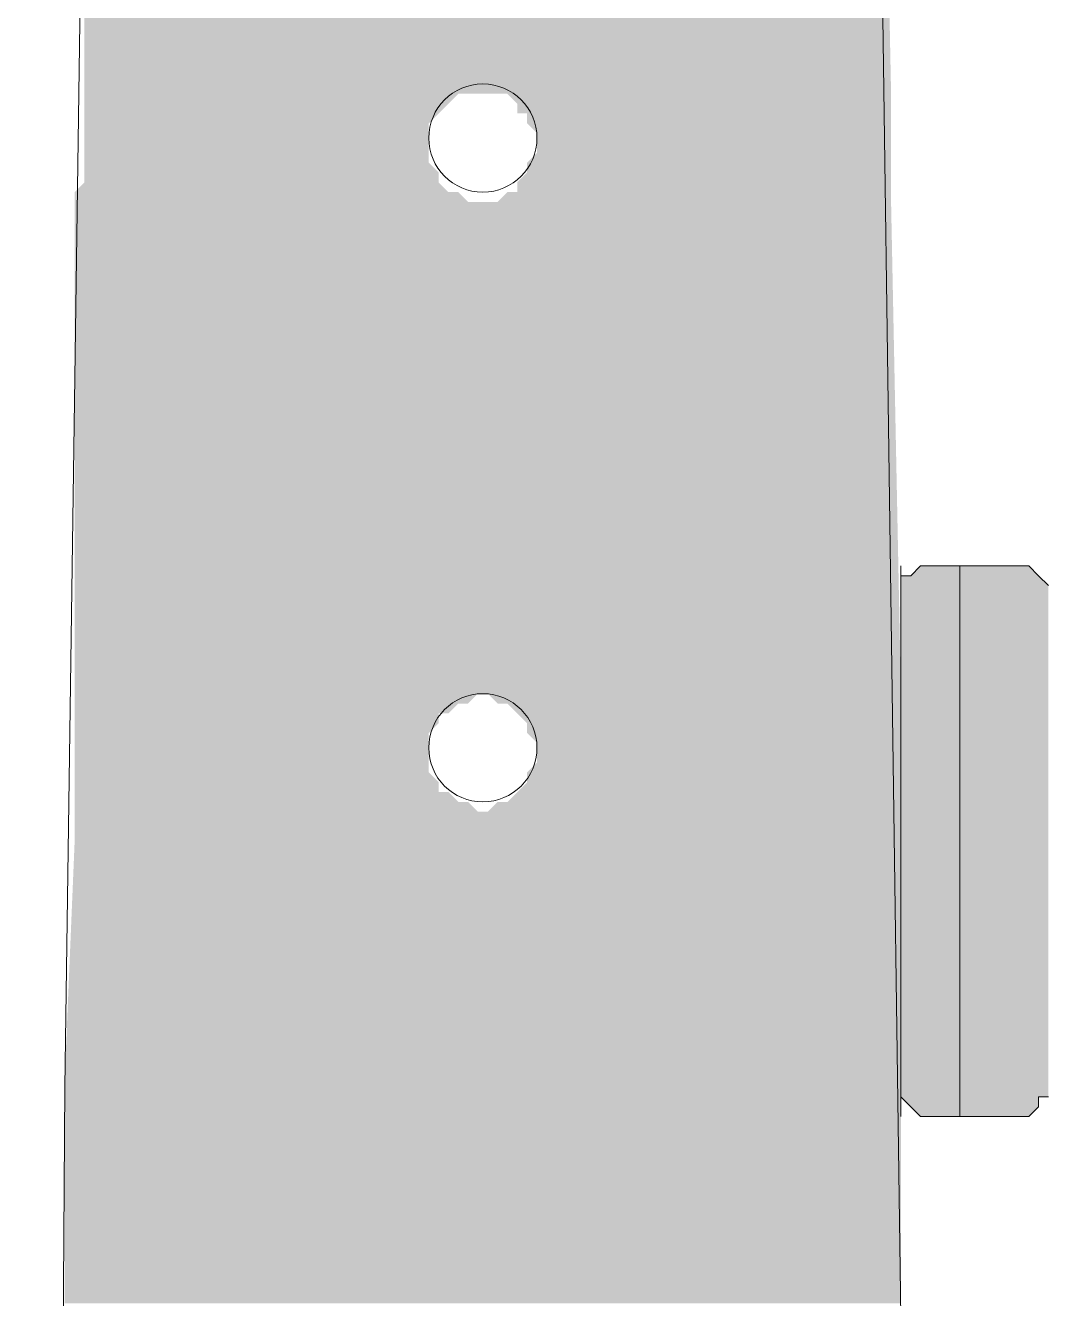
# Model space of a CAD drawing. Header units: millimetres. Extents: x 3949 to 6037, y -1956 to 1273.
# Drawn here: x 4833.82 to 4838.87, y -1445.9 to -1439.58 of the extents above; entities that cross this region are included whole.
import ezdxf

# ---------------------------------------------------------------- set-up
doc = ezdxf.new("R2010")
doc.units = ezdxf.units.MM
doc.layers.add('PADRÃO DE ENTRADA', color=7, linetype='Continuous', lineweight=0)

msp = doc.modelspace()

# ---------------------------------------------------------------- linework, layer by layer
at = {"layer": 'PADRÃO DE ENTRADA', "lineweight": 5}
for points in [[(4834.3569, -1420.534), (4834.0151, -1444.8466), (4833.8199, -1473.9925)], [(4837.7743, -1420.534), (4838.0184, -1435.4731), (4838.5555, -1474.1877), (4838.6043, -1477.3122)], [(4838.1649, -1442.2591), (4838.1649, -1444.9931), (4838.1649, -1442.2591)], [(4838.8972, -1444.8955), (4838.8484, -1444.8955), (4838.8484, -1444.9443), (4838.7996, -1444.9931), (4838.7507, -1444.9931), (4838.7019, -1444.9931), (4838.3114, -1444.9931), (4838.2625, -1444.9931), (4838.2137, -1444.9443), (4838.1649, -1444.8955), (4838.1649, -1444.8466), (4838.1649, -1444.7978), (4838.1649, -1442.4544), (4838.1649, -1442.4056), (4838.1649, -1442.3568), (4838.1649, -1442.308), (4838.2137, -1442.308), (4838.2625, -1442.2591), (4838.3114, -1442.2591), (4838.7019, -1442.2591), (4838.7507, -1442.2591), (4838.7996, -1442.2591), (4838.8484, -1442.308), (4838.8972, -1442.3568)], [(4838.4578, -1442.2591), (4838.4578, -1444.9931)], [(4838.7019, -1442.2591), (4838.7019, -1442.2591)]]:
    msp.add_lwpolyline(points, dxfattribs=at)
for centre in [(4836.09, -1440.1354), (4836.09, -1440.1354), (4836.09, -1443.1623), (4836.09, -1443.1623)]:
    msp.add_circle(centre, 0.2685, dxfattribs=at)
at = {"layer": 'PADRÃO DE ENTRADA', "color": 8}
for points in [[(4838.0672, -1437.4259), (4834.1128, -1437.4259), (4838.1161, -1439.9158)], [(4834.1128, -1437.4259), (4838.1161, -1439.9158), (4834.1128, -1439.9158)], [(4836.0168, -1439.9158), (4836.0168, -1439.9158), (4834.1128, -1439.9158)], [(4836.0168, -1439.9158), (4834.1128, -1439.9158), (4836.0656, -1439.9158)], [(4835.968, -1439.9158), (4835.968, -1439.9158), (4834.1128, -1439.9158)], [(4835.968, -1439.9158), (4834.1128, -1439.9158), (4836.0168, -1439.9158)], [(4835.968, -1439.9158), (4834.1128, -1439.9158), (4835.9191, -1439.9646)], [(4834.1128, -1439.9158), (4835.9191, -1439.9646), (4834.1128, -1439.9646)], [(4835.9191, -1439.9646), (4834.1128, -1439.9646), (4835.8703, -1440.0134)], [(4834.1128, -1439.9646), (4835.8703, -1440.0134), (4834.1128, -1440.0134)], [(4836.1144, -1439.9158), (4838.1161, -1439.9158), (4836.1633, -1439.9158)], [(4836.1633, -1439.9158), (4838.1161, -1439.9158), (4836.2121, -1439.9158)], [(4838.1161, -1439.9158), (4836.2121, -1439.9158), (4838.1161, -1439.9646)], [(4836.2121, -1439.9158), (4838.1161, -1439.9646), (4836.2609, -1439.9646)], [(4838.1161, -1439.9646), (4836.2609, -1439.9646), (4838.1161, -1440.0134)], [(4836.2609, -1439.9646), (4838.1161, -1440.0134), (4836.2609, -1440.0134)], [(4834.1128, -1440.0134), (4835.8703, -1440.0134), (4835.8703, -1440.0134)], [(4835.8703, -1440.0134), (4835.8703, -1440.0134), (4834.1128, -1440.0134)], [(4835.8703, -1440.0134), (4834.1128, -1440.0134), (4835.8215, -1440.0622)], [(4834.1128, -1440.0134), (4835.8215, -1440.0622), (4834.1128, -1440.0622)], [(4836.2609, -1440.0134), (4838.1161, -1440.0134), (4836.3097, -1440.0134)], [(4838.1161, -1440.0134), (4836.3097, -1440.0134), (4838.1161, -1440.0622)], [(4836.3097, -1440.0134), (4838.1161, -1440.0622), (4836.3097, -1440.0622)], [(4835.8215, -1440.0622), (4834.1128, -1440.0622), (4835.8215, -1440.111)], [(4834.1128, -1440.0622), (4835.8215, -1440.111), (4834.1128, -1440.111)], [(4838.1161, -1440.0622), (4836.3097, -1440.0622), (4838.1161, -1440.111)], [(4836.3097, -1440.0622), (4838.1161, -1440.111), (4836.3585, -1440.111)], [(4835.8215, -1440.111), (4834.1128, -1440.111), (4835.8215, -1440.1599)], [(4834.1128, -1440.111), (4835.8215, -1440.1599), (4834.1128, -1440.1599)], [(4838.1161, -1440.111), (4836.3585, -1440.111), (4838.1161, -1440.1599)], [(4836.3585, -1440.111), (4838.1161, -1440.1599), (4836.3585, -1440.1599)], [(4835.8215, -1440.1599), (4834.1128, -1440.1599), (4835.8215, -1440.2087)], [(4834.1128, -1440.1599), (4835.8215, -1440.2087), (4834.1128, -1440.2087)], [(4835.8215, -1440.2087), (4834.1128, -1440.2087), (4835.8215, -1440.2575)], [(4834.1128, -1440.2087), (4835.8215, -1440.2575), (4834.1128, -1440.2575)], [(4836.3585, -1440.2087), (4838.1161, -1440.2575), (4836.3097, -1440.2575)], [(4838.1161, -1440.1599), (4836.3585, -1440.1599), (4838.1161, -1440.2087)], [(4836.3585, -1440.1599), (4838.1161, -1440.2087), (4836.3585, -1440.2087)], [(4838.1161, -1440.2087), (4836.3585, -1440.2087), (4838.1161, -1440.2575)], [(4835.8215, -1440.2575), (4834.1128, -1440.2575), (4835.8703, -1440.3063)], [(4834.1128, -1440.2575), (4835.8703, -1440.3063), (4834.1128, -1440.3063)], [(4838.1161, -1440.2575), (4836.3097, -1440.2575), (4838.1161, -1440.3063)], [(4836.3097, -1440.2575), (4838.1161, -1440.3063), (4836.3097, -1440.3063)], [(4835.8703, -1440.3063), (4834.1128, -1440.3063), (4835.8703, -1440.3551)], [(4834.1128, -1440.3063), (4835.8703, -1440.3551), (4834.1128, -1440.3551)], [(4836.3097, -1440.3063), (4838.1161, -1440.3551), (4836.2609, -1440.3551)], [(4838.1161, -1440.3063), (4836.3097, -1440.3063), (4838.1161, -1440.3551)], [(4834.1128, -1440.3551), (4835.9191, -1440.404), (4834.064, -1440.404)], [(4835.968, -1440.404), (4835.968, -1440.404), (4834.064, -1440.404)], [(4835.968, -1440.404), (4834.064, -1440.404), (4835.9191, -1440.404)], [(4835.968, -1440.404), (4834.064, -1440.404), (4836.0168, -1440.4528)], [(4834.064, -1440.404), (4836.0168, -1440.4528), (4834.064, -1440.4528)], [(4835.8703, -1440.3551), (4834.1128, -1440.3551), (4835.9191, -1440.404)], [(4836.2121, -1440.404), (4838.1161, -1440.4528), (4836.1633, -1440.4528)], [(4836.2609, -1440.404), (4838.1161, -1440.404), (4836.2121, -1440.404)], [(4838.1161, -1440.404), (4836.2121, -1440.404), (4838.1161, -1440.4528)], [(4838.1161, -1440.3551), (4836.2609, -1440.3551), (4838.1161, -1440.404)], [(4836.2609, -1440.3551), (4838.1161, -1440.404), (4836.2609, -1440.404)], [(4836.0656, -1440.4528), (4836.0656, -1440.4528), (4834.064, -1440.4528)], [(4836.0656, -1440.4528), (4834.064, -1440.4528), (4836.0168, -1440.4528)], [(4838.1161, -1440.4528), (4834.064, -1440.4528), (4838.1649, -1442.8938)], [(4834.064, -1440.4528), (4838.1649, -1442.8938), (4834.064, -1442.8938)], [(4836.1633, -1440.4528), (4838.1161, -1440.4528), (4836.1144, -1440.4528)], [(4836.0656, -1442.8938), (4834.064, -1442.8938), (4836.0168, -1442.9426)], [(4834.064, -1442.8938), (4836.0168, -1442.9426), (4834.064, -1442.9426)], [(4838.1649, -1442.8938), (4836.1144, -1442.8938), (4838.1649, -1442.9426)], [(4836.1144, -1442.8938), (4838.1649, -1442.9426), (4836.1633, -1442.9426)], [(4835.968, -1442.9426), (4835.968, -1442.9426), (4834.064, -1442.9426)], [(4835.968, -1442.9426), (4834.064, -1442.9426), (4836.0168, -1442.9426)], [(4835.968, -1442.9426), (4834.064, -1442.9426), (4835.9191, -1442.9915)], [(4834.064, -1442.9426), (4835.9191, -1442.9915), (4834.064, -1442.9915)], [(4835.8703, -1442.9915), (4835.8703, -1442.9915), (4834.064, -1442.9915)], [(4835.8703, -1442.9915), (4834.064, -1442.9915), (4835.9191, -1442.9915)], [(4835.8703, -1442.9915), (4834.064, -1442.9915), (4835.8703, -1443.0403)], [(4834.064, -1442.9915), (4835.8703, -1443.0403), (4834.064, -1443.0403)], [(4836.1633, -1442.9426), (4838.1649, -1442.9426), (4836.2121, -1442.9426)], [(4838.1649, -1442.9426), (4836.2121, -1442.9426), (4838.1649, -1442.9915)], [(4836.2121, -1442.9426), (4838.1649, -1442.9915), (4836.2609, -1442.9915)], [(4836.2609, -1442.9915), (4838.1649, -1442.9915), (4838.1649, -1442.9915)], [(4838.1649, -1442.9915), (4838.1649, -1442.9915), (4836.2609, -1442.9915)], [(4838.1649, -1442.9915), (4836.2609, -1442.9915), (4838.1649, -1443.0403)], [(4836.2609, -1442.9915), (4838.1649, -1443.0403), (4836.3097, -1443.0403)], [(4835.8703, -1443.0403), (4834.064, -1443.0403), (4835.8215, -1443.0891)], [(4834.064, -1443.0403), (4835.8215, -1443.0891), (4834.064, -1443.0891)], [(4838.1649, -1443.0403), (4836.3097, -1443.0403), (4838.1649, -1443.0891)], [(4836.3097, -1443.0403), (4838.1649, -1443.0891), (4836.3097, -1443.0891)], [(4835.8215, -1443.0891), (4834.064, -1443.0891), (4835.8215, -1443.1379)], [(4834.064, -1443.0891), (4835.8215, -1443.1379), (4834.064, -1443.1379)], [(4838.1649, -1443.0891), (4836.3097, -1443.0891), (4838.1649, -1443.1379)], [(4836.3097, -1443.0891), (4838.1649, -1443.1379), (4836.3585, -1443.1379)], [(4835.8215, -1443.1379), (4834.064, -1443.1379), (4835.8215, -1443.1867)], [(4834.064, -1443.1379), (4835.8215, -1443.1867), (4834.064, -1443.1867)], [(4835.8215, -1443.1867), (4834.064, -1443.1867), (4835.8215, -1443.2356)], [(4834.064, -1443.1867), (4835.8215, -1443.2356), (4834.064, -1443.2356)], [(4838.1649, -1443.1379), (4836.3585, -1443.1379), (4838.1649, -1443.1867)], [(4836.3585, -1443.1379), (4838.1649, -1443.1867), (4836.3585, -1443.1867)], [(4838.1649, -1443.1867), (4836.3585, -1443.1867), (4838.1649, -1443.2356)], [(4836.3585, -1443.1867), (4838.1649, -1443.2356), (4836.3585, -1443.2356)], [(4835.8215, -1443.2356), (4834.064, -1443.2356), (4835.8215, -1443.2844)], [(4834.064, -1443.2356), (4835.8215, -1443.2844), (4834.064, -1443.2844)], [(4836.3585, -1443.2356), (4838.1649, -1443.2844), (4836.3097, -1443.2844)], [(4838.1649, -1443.2356), (4836.3585, -1443.2356), (4838.1649, -1443.2844)], [(4835.8215, -1443.2844), (4834.064, -1443.2844), (4835.8703, -1443.3332)], [(4834.064, -1443.2844), (4835.8703, -1443.3332), (4834.064, -1443.3332)], [(4838.1649, -1443.2844), (4836.3097, -1443.2844), (4838.1649, -1443.3332)], [(4836.3097, -1443.2844), (4838.1649, -1443.3332), (4836.3097, -1443.3332)], [(4835.8703, -1443.3332), (4834.064, -1443.3332), (4835.8703, -1443.382)], [(4834.064, -1443.3332), (4835.8703, -1443.382), (4834.064, -1443.382)], [(4836.3097, -1443.3332), (4838.1649, -1443.382), (4836.2609, -1443.382)], [(4838.1649, -1443.3332), (4836.3097, -1443.3332), (4838.1649, -1443.382)], [(4835.9191, -1443.382), (4835.9191, -1443.382), (4834.064, -1443.382)], [(4835.9191, -1443.382), (4834.064, -1443.382), (4835.8703, -1443.382)], [(4835.9191, -1443.382), (4834.064, -1443.382), (4835.968, -1443.4308)], [(4834.064, -1443.382), (4835.968, -1443.4308), (4834.064, -1443.4308)], [(4836.0168, -1443.4308), (4836.0168, -1443.4308), (4834.064, -1443.4308)], [(4836.0168, -1443.4308), (4834.064, -1443.4308), (4835.968, -1443.4308)], [(4836.0168, -1443.4308), (4834.064, -1443.4308), (4836.0656, -1443.4797)], [(4834.064, -1443.4308), (4836.0656, -1443.4797), (4834.064, -1443.4797)], [(4836.1633, -1443.4308), (4838.1649, -1443.4797), (4836.1144, -1443.4797)], [(4836.2121, -1443.4308), (4838.1649, -1443.4308), (4836.1633, -1443.4308)], [(4838.1649, -1443.4308), (4836.1633, -1443.4308), (4838.1649, -1443.4797)], [(4836.2609, -1443.382), (4838.1649, -1443.4308), (4836.2121, -1443.4308)], [(4836.2609, -1443.382), (4838.1649, -1443.382), (4838.1649, -1443.382)], [(4838.1649, -1443.382), (4838.1649, -1443.382), (4836.2609, -1443.382)], [(4838.1649, -1443.382), (4836.2609, -1443.382), (4838.1649, -1443.4308)], [(4838.1649, -1443.4797), (4834.064, -1443.4797), (4838.1649, -1443.6261)], [(4834.064, -1443.4797), (4838.1649, -1443.6261), (4834.064, -1443.6261)], [(4834.064, -1443.6261), (4838.1649, -1444.7978), (4834.0151, -1444.7978)], [(4838.1649, -1443.6261), (4834.064, -1443.6261), (4838.1649, -1444.7978)], [(4838.1649, -1444.7978), (4834.0151, -1444.7978), (4838.1649, -1444.8466)], [(4834.0151, -1444.7978), (4838.1649, -1444.8466), (4834.0151, -1444.8466)], [(4834.0151, -1444.8466), (4838.1649, -1444.8466), (4838.1649, -1444.8466)], [(4838.1649, -1444.8466), (4834.0151, -1444.8466), (4838.1649, -1444.8955)], [(4834.0151, -1444.8466), (4838.1649, -1444.8955), (4834.0151, -1444.8955)], [(4834.0151, -1444.8955), (4838.1649, -1444.8955), (4838.1649, -1444.8955)], [(4838.1649, -1444.8955), (4834.0151, -1444.8955), (4838.1649, -1445.9207)], [(4834.0151, -1444.8955), (4838.1649, -1445.9207), (4834.0151, -1445.9207)]]:
    msp.add_solid(points, dxfattribs=at)
at = {"layer": 'PADRÃO DE ENTRADA', "color": 251, "true_color": 0x626366, "transparency": 33554559}
for points in [[(4838.2625, -1442.2591), (4838.4578, -1442.308), (4838.2137, -1442.308)], [(4838.2625, -1442.2591), (4838.4578, -1442.2591), (4838.4578, -1442.2591)], [(4838.4578, -1442.2591), (4838.4578, -1442.2591), (4838.2625, -1442.2591)], [(4838.4578, -1442.2591), (4838.2625, -1442.2591), (4838.4578, -1442.308)], [(4838.7996, -1442.2591), (4838.7996, -1442.2591), (4838.4578, -1442.2591)], [(4838.7996, -1442.2591), (4838.4578, -1442.2591), (4838.7507, -1442.2591)], [(4838.7996, -1442.2591), (4838.4578, -1442.2591), (4838.8484, -1442.308)], [(4838.4578, -1442.2591), (4838.8484, -1442.308), (4838.4578, -1442.308)], [(4838.2137, -1442.308), (4838.4578, -1442.308), (4838.1649, -1442.308)], [(4838.4578, -1442.308), (4838.1649, -1442.308), (4838.4578, -1442.3568)], [(4838.1649, -1442.308), (4838.4578, -1442.3568), (4838.1649, -1442.3568)], [(4838.4578, -1442.3568), (4838.1649, -1442.3568), (4838.4578, -1442.4056)], [(4838.1649, -1442.3568), (4838.4578, -1442.4056), (4838.1649, -1442.4056)], [(4838.2137, -1442.308), (4838.4578, -1442.308), (4838.4578, -1442.308)], [(4838.4578, -1442.308), (4838.4578, -1442.308), (4838.2137, -1442.308)], [(4838.4578, -1442.308), (4838.8484, -1442.308), (4838.8484, -1442.308)], [(4838.8484, -1442.308), (4838.8484, -1442.308), (4838.4578, -1442.308)], [(4838.4578, -1442.308), (4838.8484, -1442.308), (4838.8484, -1442.308)], [(4838.8484, -1442.308), (4838.8484, -1442.308), (4838.4578, -1442.308)], [(4838.8484, -1442.308), (4838.4578, -1442.308), (4838.8972, -1442.3568)], [(4838.4578, -1442.308), (4838.8972, -1442.3568), (4838.4578, -1442.3568)], [(4838.8972, -1442.3568), (4838.4578, -1442.3568), (4838.8972, -1442.4056)], [(4838.4578, -1442.3568), (4838.8972, -1442.4056), (4838.4578, -1442.4056)], [(4838.4578, -1442.4056), (4838.1649, -1442.4056), (4838.4578, -1442.4544)], [(4838.1649, -1442.4056), (4838.4578, -1442.4544), (4838.1649, -1442.4544)], [(4838.8972, -1442.4056), (4838.4578, -1442.4056), (4838.8972, -1442.4544)], [(4838.4578, -1442.4056), (4838.8972, -1442.4544), (4838.4578, -1442.4544)], [(4838.4578, -1442.4544), (4838.1649, -1442.4544), (4838.4578, -1444.7978)], [(4838.1649, -1442.4544), (4838.4578, -1444.7978), (4838.1649, -1444.7978)], [(4838.8972, -1442.4544), (4838.4578, -1442.4544), (4838.8972, -1444.7978)], [(4838.4578, -1442.4544), (4838.8972, -1444.7978), (4838.4578, -1444.7978)], [(4838.4578, -1444.7978), (4838.1649, -1444.7978), (4838.4578, -1444.8466)], [(4838.1649, -1444.7978), (4838.4578, -1444.8466), (4838.1649, -1444.8466)], [(4838.8972, -1444.7978), (4838.4578, -1444.7978), (4838.8972, -1444.8466)], [(4838.4578, -1444.7978), (4838.8972, -1444.8466), (4838.4578, -1444.8466)], [(4838.4578, -1444.8466), (4838.1649, -1444.8466), (4838.4578, -1444.8955)], [(4838.1649, -1444.8466), (4838.4578, -1444.8955), (4838.1649, -1444.8955)], [(4838.1649, -1444.8955), (4838.4578, -1444.8955), (4838.4578, -1444.8955)], [(4838.4578, -1444.8955), (4838.4578, -1444.8955), (4838.1649, -1444.8955)], [(4838.4578, -1444.8955), (4838.1649, -1444.8955), (4838.4578, -1444.9443)], [(4838.1649, -1444.8955), (4838.4578, -1444.9443), (4838.2137, -1444.9443)], [(4838.8972, -1444.8466), (4838.4578, -1444.8466), (4838.8972, -1444.8955)], [(4838.4578, -1444.8466), (4838.8972, -1444.8955), (4838.4578, -1444.8955)], [(4838.8484, -1444.8955), (4838.8484, -1444.8955), (4838.4578, -1444.8955)], [(4838.8484, -1444.8955), (4838.4578, -1444.8955), (4838.8972, -1444.8955)], [(4838.8484, -1444.8955), (4838.4578, -1444.8955), (4838.8484, -1444.9443)], [(4838.4578, -1444.8955), (4838.8484, -1444.9443), (4838.4578, -1444.9443)], [(4838.2137, -1444.9443), (4838.4578, -1444.9443), (4838.4578, -1444.9443)], [(4838.4578, -1444.9443), (4838.4578, -1444.9443), (4838.2137, -1444.9443)], [(4838.4578, -1444.9443), (4838.2137, -1444.9443), (4838.4578, -1444.9931)], [(4838.2137, -1444.9443), (4838.4578, -1444.9931), (4838.2625, -1444.9931)], [(4838.4578, -1444.9443), (4838.8484, -1444.9443), (4838.8484, -1444.9443)], [(4838.8484, -1444.9443), (4838.8484, -1444.9443), (4838.4578, -1444.9443)], [(4838.8484, -1444.9443), (4838.4578, -1444.9443), (4838.7996, -1444.9931)], [(4838.4578, -1444.9443), (4838.7996, -1444.9931), (4838.4578, -1444.9931)], [(4838.2625, -1444.9931), (4838.4578, -1444.9931), (4838.4578, -1444.9931)], [(4838.4578, -1444.9931), (4838.4578, -1444.9931), (4838.2625, -1444.9931)], [(4838.7507, -1444.9931), (4838.7507, -1444.9931), (4838.4578, -1444.9931)], [(4838.7507, -1444.9931), (4838.4578, -1444.9931), (4838.7996, -1444.9931)]]:
    msp.add_solid(points, dxfattribs=at)

doc.saveas('drawing.dxf')
